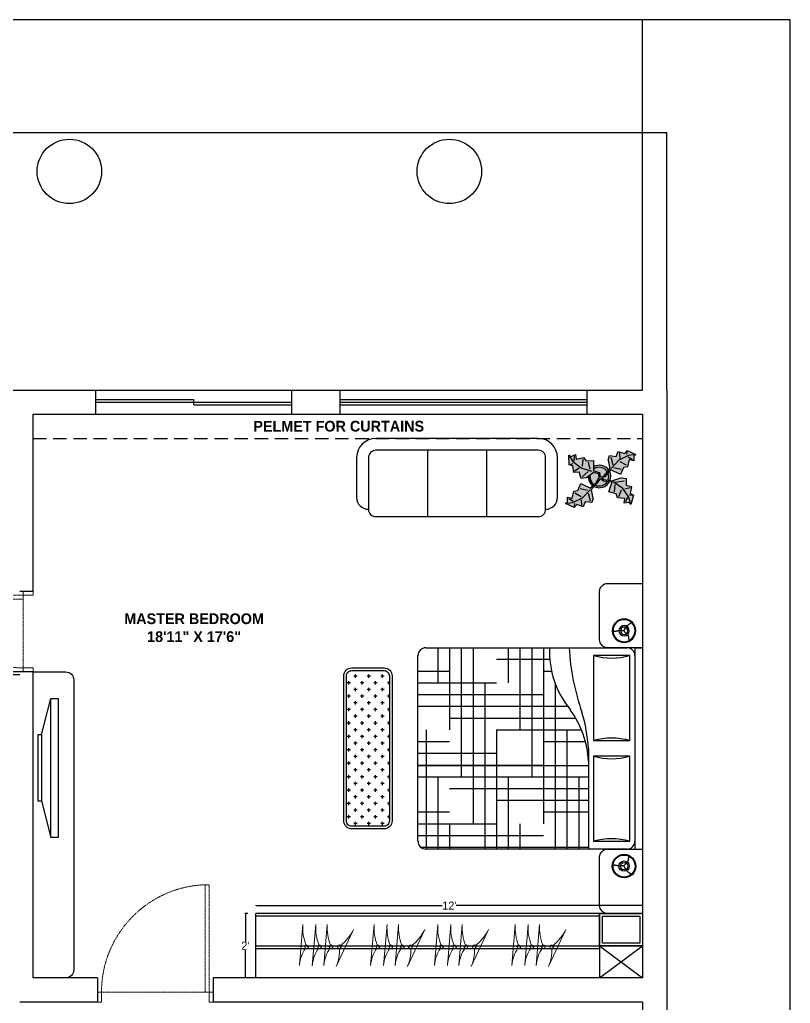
# Model space of a CAD drawing. Header units: inches. Extents: x 9636 to 21597, y -10243 to 557.
# Drawn here: x 11022.4 to 11309.4, y -2708.8 to -2342.3 of the extents above; entities that cross this region are included whole.
import ezdxf

# ---------------------------------------------------------------- set-up
doc = ezdxf.new("R2010")
doc.units = ezdxf.units.IN
doc.header["$MEASUREMENT"] = 0
for name, pattern in [('AUDIT_D_060311083008-3', [0]), ('DASHED', [0.75, 0.5, -0.25]), ('DASHED2', [0.375, 0.25, -0.125]), ('HIDDEN', [0.375, 0.25, -0.125])]:
    doc.linetypes.add(name, pattern=pattern)
for name, color, linetype in [('A-DOOR', 251, 'AUDIT_D_060311083008-3'), ('A-Door-Frame', 1, 'Continuous'), ('A-Door-Swing', 8, 'HIDDEN'), ('IEL-HATCH-002', 7, 'Continuous'), ('TEFRİŞ', 11, 'Continuous')]:
    doc.layers.add(name, color=color, linetype=linetype)
doc.layers.add('Furniture', color=251, linetype='Continuous', lineweight=18)
doc.styles.add('HEMI', font='stylu.ttf')
doc.styles.get("Standard").update_dxf_attribs({"font": 'arial.ttf'})
doc.dimstyles.get("Standard").update_dxf_attribs({"dimtxt": 0.18, "dimasz": 0.18, "dimexe": 0.18, "dimexo": 0.0625, "dimgap": 0.09, "dimtad": 0, "dimtih": 1, "dimtoh": 1, "dimdec": 0, "dimzin": 0, "dimdsep": 46, "dimlunit": 4, "dimtxsty": 'Standard', "dimcen": 0.09, "dimadec": 0, "dimazin": 0, "dimtfac": 1, "dimtdec": 0, "dimtofl": 0, "dimtmove": 0, "dimatfit": 3, "dimfxl": 1, "dimtolj": 1, "dimtzin": 0, "dimarcsym": 0})
pattern_1 = [(90, (16.9, 0), (-744, 744), [744, -744]), (90, (140.9, 0), (-744, 744), [744, -744]), (90, (264.9, 0), (-744, 744), [744, -744]), (90, (388.9, 0), (-744, 744), [744, -744]), (90, (512.9, 0), (-744, 744), [744, -744]), (90, (636.9, 0), (-744, 744), [744, -744]), (90, (760.9, 0), (-744, 744), [744, -744]), (0, (16.9, 744), (744, -744), [744, -744]), (0, (16.9, 868), (744, -744), [744, -744]), (0, (16.9, 992), (744, -744), [744, -744]), (0, (16.9, 1116), (744, -744), [744, -744]), (0, (16.9, 1240), (744, -744), [744, -744]), (0, (16.9, 1364), (744, -744), [744, -744]), (0, (16.9, 1488), (744, -744), [744, -744])]

# ---------------------------------------------------------------- blocks, each defined once
blk = doc.blocks.new('*U116')
at = {"layer": 'A-Door-Frame', "lineweight": 5}
for p, q in [((0, -100), (0, 0)), ((818.2, -100), (818.2, 0))]:
    blk.add_line(p, q, dxfattribs=at)
for points in [[(0, -100), (40, -100), (40, 0), (0, 0)], [(818.2, -100), (778.2, -100), (778.2, 0), (818.2, 0)]]:
    blk.add_lwpolyline(points, dxfattribs=at)
at = {"layer": 'A-Door-Swing', "linetype": 'DASHED2', "lineweight": 5}
blk.add_line((46.6, 0), (784.8, 0), dxfattribs=at)
blk.add_lwpolyline([(40, 0), (40, 738.2), (80, 738.2), (80, 0)], close=True, dxfattribs=at)
blk.add_arc((40, 0), 738.2, 360, 90, dxfattribs=at)
blk = doc.blocks.new('*U121')
at = {"layer": 'A-Door-Frame', "lineweight": 5}
for p, q in [((0, -100), (0, 0)), ((1172.7, -100), (1172.7, 0))]:
    blk.add_line(p, q, dxfattribs=at)
for points in [[(0, -100), (40, -100), (40, 0), (0, 0)], [(1172.7, -100), (1132.7, -100), (1132.7, 0), (1172.7, 0)]]:
    blk.add_lwpolyline(points, dxfattribs=at)
at = {"layer": 'A-Door-Swing', "linetype": 'DASHED2', "lineweight": 5}
blk.add_line((49.8, 0), (1142.5, 0), dxfattribs=at)
blk.add_lwpolyline([(40, 0), (40, 1092.7), (80, 1092.7), (80, 0)], close=True, dxfattribs=at)
blk.add_arc((40, 0), 1092.7, 360, 90, dxfattribs=at)
blk = doc.blocks.new('db')
at = {"layer": 'IEL-HATCH-002', "transparency": 33554687}
h = blk.add_hatch(dxfattribs=at)
h.set_pattern_fill('AR-PARQ1', color=253, scale=62)
h.set_pattern_definition(pattern_1)
h.paths.add_polyline_path([(3316.83, 804.31), (3284.13, 804.31, 0.147224), (3264.9, 797.58, -0.185244), (3241.83, 789.83), (3241.83, 743.73, 0.414214), (3244.71, 740.84), (3313.94, 740.84, 0.414214), (3316.83, 743.73)])
h = blk.add_hatch(dxfattribs=at)
h.set_pattern_fill('AR-PARQ1', color=253, scale=62)
h.set_pattern_definition(pattern_1)
h.paths.add_polyline_path([(3316.83, 804.31), (3284.13, 804.31, 0.147224), (3264.9, 797.58, -0.185244), (3241.83, 789.83), (3241.83, 743.73, 0.414214), (3244.71, 740.84), (3313.94, 740.84, 0.414214), (3316.83, 743.73)])
h = blk.add_hatch(dxfattribs=at)
h.set_pattern_fill('HOUND', color=33, scale=70)
h.set_pattern_definition([(0, (16.908, 0), (17.5, 4.375), [70, -35]), (90, (16.908, 0), (-4.375, -17.5), [70, -35])])
h.paths.add_polyline_path([(3316.83, 804.31), (3284.13, 804.31, 0.147224), (3264.9, 797.58, -0.185244), (3241.83, 789.83), (3241.83, 743.73, 0.414214), (3244.71, 740.84), (3313.94, 740.84, 0.414214), (3316.83, 743.73)])
at = {"color": 0, "linetype": 'ByBlock'}
for p, q in [((3241.83, 824.5), (3316.83, 824.5)), ((3241.83, 821.61), (3241.83, 824.5)), ((3241.83, 821.61), (3316.83, 821.61)), ((3316.83, 821.61), (3316.83, 824.5)), ((3241.83, 743.73), (3241.83, 818.73)), ((3244.71, 819.69), (3244.71, 806.23)), ((3276.44, 819.69), (3244.71, 819.69)), ((3276.44, 806.23), (3276.44, 819.69)), ((3313.94, 819.69), (3282.21, 819.69)), ((3282.21, 819.69), (3282.21, 806.23)), ((3313.94, 806.23), (3313.94, 819.69)), ((3316.83, 818.73), (3316.83, 743.73)), ((3244.71, 806.23), (3276.44, 806.23)), ((3282.21, 806.23), (3313.94, 806.23)), ((3279.33, 804.31), (3316.83, 804.31)), ((3313.94, 740.84), (3244.71, 740.84))]:
    blk.add_line(p, q, dxfattribs=at)
for centre, radius, start, end in [((3244.71, 818.73), 2.88, 90, 180), ((3313.94, 818.73), 2.88, 0, 90), ((3221.63, 812.96), 24.04, 343.7398, 16.2602), ((3299.52, 812.96), 24.04, 163.7398, 196.2602), ((3259.13, 812.96), 24.04, 343.7398, 16.2602), ((3337.02, 812.96), 24.04, 163.7398, 196.2602), ((3285.7, 768.99), 35.35, 92.5398, 126.0403), ((3282.65, 746.81), 57.59, 93.3065, 106.9429), ((3236.62, 885.64), 88.69, 273.3665, 289.2534), ((3243.27, 823.78), 33.98, 267.5673, 309.5461), ((3244.71, 743.73), 2.88, 180, 270), ((3313.94, 743.73), 2.88, 270, 0)]:
    blk.add_arc(centre, radius, start, end, dxfattribs=at)
blk = doc.blocks.new('rthjr')
for p, q in [((3335.61, 665.8), (3275.11, 665.8)), ((3294.36, 661.4), (3294.36, 636.65)), ((3316.36, 661.4), (3316.36, 636.65)), ((3267.96, 658.65), (3267.96, 643.8)), ((3342.76, 643.8), (3342.76, 658.65))]:
    blk.add_line(p, q)
blk.add_lwpolyline([(3275.11, 636.65), (3335.61, 636.65, 0.414214), (3338.36, 639.4), (3338.36, 658.65, 0.414214), (3335.61, 661.4), (3275.11, 661.4, 0.414214), (3272.36, 658.65), (3272.36, 639.4, 0.414214)], format="xyb", close=True)
for centre, radius, start, end in [((3275.11, 658.65), 7.15, 90, 180), ((3335.61, 658.65), 7.15, 0, 90), ((3272.36, 643.8), 4.4, 180, 270), ((3338.36, 643.8), 4.4, 270, 0)]:
    blk.add_arc(centre, radius, start, end)
blk = doc.blocks.new('erh')
at = {"ltscale": 7}
for p, q in [((3599.36, 764.17), (3585.77, 760.72)), ((3623.97, 764.17), (3637.56, 760.72))]:
    blk.add_line(p, q, dxfattribs=at)
for p, q in [((3623.97, 765.54), (3599.36, 765.54)), ((3599.36, 765.54), (3599.36, 764.17)), ((3623.97, 764.17), (3599.36, 764.17)), ((3623.97, 764.17), (3623.97, 765.54))]:
    blk.add_line(p, q)
blk.add_lwpolyline([(3585.77, 760.72), (3637.56, 760.72), (3637.56, 758.04), (3585.77, 758.04)], close=True, dxfattribs=at)
blk = doc.blocks.new('46u46 u')
at = {"layer": 'Furniture', "color": 133, "lineweight": -2, "true_color": 0x84cdcc}
for p, q in [((1719223.22, 5855.25), (1719238.43, 5853.97)), ((1719223.22, 5850.43), (1719238.43, 5849.14)), ((1719223.22, 5846.14), (1719238.43, 5844.86)), ((1719222.81, 5841.56), (1719236.62, 5835.07))]:
    blk.add_line(p, q, dxfattribs=at)
for centre in [(1719230.18, 5852.56), (1719230.18, 5847.73), (1719230.18, 5843.45), (1719230.18, 5840.42)]:
    blk.add_circle(centre, 0.673, dxfattribs=at)
for centre, radius, start, end in [((1719222.13, 5842.1), 13.19, 55.3487, 85.2486), ((1719237.35, 5835.38), 18.62, 86.6903, 110.6016), ((1719222.13, 5837.28), 13.19, 55.3487, 85.2486), ((1719237.35, 5830.56), 18.62, 86.6903, 110.6016), ((1719222.13, 5833), 13.19, 55.3487, 85.2486), ((1719228.44, 5853.49), 13.19, 244.7514, 274.6513), ((1719237.35, 5826.27), 18.62, 86.6903, 110.6016), ((1719244.98, 5851.7), 18.62, 219.3984, 243.3097)]:
    blk.add_arc(centre, radius, start, end, dxfattribs=at)
blk = doc.blocks.new('rwg')
at = {"layer": 'IEL-HATCH-002', "true_color": 0xe4d6c8, "transparency": 33554687}
h = blk.add_hatch(dxfattribs=at)
h.set_pattern_fill('CROSS', color=254, scale=10)
h.paths.add_polyline_path([(3306.8, 731.61, 0.414214), (3304.8, 733.61), (3250.8, 733.61, 0.414214), (3248.8, 731.61), (3248.8, 719.61, 0.414214), (3250.8, 717.61), (3304.8, 717.61, 0.414214), (3306.8, 719.61)])
for points in [[(3307.8, 731.61), (3307.8, 719.61, -0.414214), (3304.8, 716.61), (3250.8, 716.61, -0.414214), (3247.8, 719.61), (3247.8, 731.61, -0.414214), (3250.8, 734.61), (3304.8, 734.61, -0.414214)], [(3306.8, 731.61), (3306.8, 719.61, -0.414214), (3304.8, 717.61), (3250.8, 717.61, -0.414214), (3248.8, 719.61), (3248.8, 731.61, -0.414214), (3250.8, 733.61), (3304.8, 733.61, -0.414214)]]:
    blk.add_lwpolyline(points, format="xyb", close=True)
blk = doc.blocks.new('wegg')
at = {"layer": 'IEL-HATCH-002', "transparency": 33554687}
h = blk.add_hatch(color=256, dxfattribs=at)
h.dxf.hatch_style = 1
h.set_gradient(color1=(88, 186, 72), color2=(19, 103, 52), name='CYLINDER')
h.paths.add_polyline_path([(3815.98, 785.14), (3818.28, 787.76), (3821.8, 786.01), (3822.92, 788.61), (3824.47, 788.9), (3825.1, 791.57), (3826.79, 791.08), (3826.78, 792.84), (3827.63, 793.48), (3824.32, 794.95), (3823.4, 793.82), (3821.01, 794.66), (3820.24, 792.76), (3817.78, 793.1), (3817.29, 791.41), (3817.86, 788.32), (3817.81, 787.92), (3815.47, 785.33), (3814.33, 785.14), (3814.04, 786.8), (3811.83, 787.35), (3811.86, 791.28), (3809.02, 791.15), (3808.09, 792.41), (3805.41, 791.8), (3805.11, 793.54), (3803.53, 792.76), (3802.59, 793.24), (3802.72, 789.62), (3804.13, 789.3), (3804.43, 786.78), (3806.48, 786.92), (3807.24, 784.55), (3808.98, 784.85), (3811.51, 786.72), (3811.67, 786.88), (3813.61, 786.43), (3813.83, 784.78), (3812.57, 782.62), (3810.66, 780.91), (3807.14, 782.66), (3806.02, 780.06), (3804.47, 779.77), (3803.85, 777.1), (3802.16, 777.59), (3802.16, 775.83), (3801.32, 775.19), (3804.63, 773.72), (3805.54, 774.85), (3807.93, 774.01), (3808.7, 775.91), (3811.17, 775.57), (3811.66, 777.26), (3811.09, 780.35), (3811.13, 780.75), (3813.33, 782.94), (3814.4, 784.59), (3815.57, 783.69), (3818.71, 783.29), (3817.47, 779.56), (3820.2, 778.82), (3820.7, 777.32), (3823.43, 777.07), (3823.19, 775.33), (3824.93, 775.58), (3825.67, 774.84), (3826.67, 778.32), (3825.42, 779.06), (3825.92, 781.55), (3823.93, 782.05), (3823.93, 784.54), (3822.19, 784.79), (3818.84, 783.68), (3815.69, 784.14), (3814.9, 784.78)])
at = {"layer": 'IEL-HATCH-002', "true_color": 0x9e7e57, "transparency": 33554687}
h = blk.add_hatch(color=45, dxfattribs=at)
h.dxf.hatch_style = 1
h.paths.add_polyline_path([(3811.83, 788.05), (3811.83, 787.35), (3814.04, 786.8), (3814.33, 785.14), (3815.47, 785.33), (3817.03, 787.05, 0.422139)])
h.paths.add_polyline_path([(3813.83, 784.78), (3813.61, 786.43), (3811.67, 786.88), (3811.51, 786.72), (3810.57, 786.03, 0.320152), (3812.18, 782.28), (3812.57, 782.62)])
h.paths.add_polyline_path([(3817.04, 783.51), (3815.57, 783.69), (3814.4, 784.59), (3813.33, 782.94), (3812.47, 782.08, 0.36519)])
h.paths.add_polyline_path([(3817.27, 786.61), (3815.98, 785.14), (3814.9, 784.78), (3815.69, 784.14), (3817.25, 783.91, 0.188383)])
at = {"layer": 'IEL-HATCH-002', "true_color": 0x735c3f, "transparency": 33554687}
h = blk.add_hatch(color=37, dxfattribs=at)
h.dxf.hatch_style = 1
h.paths.add_polyline_path([(3811.84, 788.9), (3811.83, 788.05, -0.422139), (3817.03, 787.05), (3817.54, 787.61, 0.390322)])
h.paths.add_polyline_path([(3817.78, 787.19), (3817.27, 786.61, -0.188383), (3817.25, 783.91), (3817.98, 783.8, 0.204823)])
h.paths.add_polyline_path([(3817.79, 783.41), (3817.04, 783.51, -0.36519), (3812.47, 782.08), (3811.98, 781.6, 0.411659)])
h = blk.add_hatch(color=37, dxfattribs=at)
h.dxf.hatch_style = 1
h.paths.add_polyline_path([(3810.57, 786.03), (3809.79, 785.46, 0.259563), (3811.64, 781.79), (3812.18, 782.28, -0.320152)])
for p, q in [((3802.72, 789.62), (3802.59, 793.24)), ((3802.59, 793.24), (3803.53, 792.76)), ((3802.59, 793.24), (3804.15, 790.87)), ((3803.53, 792.76), (3805.11, 793.54)), ((3804.62, 791.02), (3804.79, 792.91)), ((3805.11, 793.54), (3805.41, 791.8)), ((3805.41, 791.8), (3808.09, 792.41)), ((3807.77, 791.79), (3807.59, 789.11)), ((3808.09, 792.41), (3809.02, 791.15)), ((3817.29, 791.41), (3817.78, 793.1)), ((3817.78, 793.1), (3820.24, 792.76)), ((3818.2, 792.54), (3819.05, 789.66)), ((3820.24, 792.76), (3821.01, 794.66)), ((3821.01, 794.66), (3823.4, 793.82)), ((3824.81, 793.12), (3821.3, 791.35)), ((3821.43, 794.1), (3821.65, 792.06)), ((3823.4, 793.82), (3824.32, 794.95)), ((3824.25, 794.46), (3824.11, 793.47)), ((3824.32, 794.95), (3827.63, 793.48)), ((3825.1, 791.57), (3824.47, 788.9)), ((3824.74, 792.63), (3826.36, 791.65)), ((3827.63, 793.48), (3824.81, 793.12)), ((3826.79, 791.08), (3825.1, 791.57)), ((3827.63, 793.48), (3826.78, 792.84)), ((3826.78, 792.84), (3826.79, 791.08)), ((3804.13, 789.3), (3802.72, 789.62)), ((3803.19, 789.78), (3804.14, 790.08)), ((3804.43, 786.78), (3804.13, 789.3)), ((3804.15, 790.87), (3807.27, 788.49)), ((3804.75, 787.4), (3806.49, 788.49)), ((3807.27, 788.49), (3811.04, 787.27)), ((3809.02, 791.15), (3811.86, 791.28)), ((3810.57, 787.99), (3809.96, 790.67)), ((3811.86, 791.28), (3811.83, 787.35)), ((3815.47, 785.33), (3817.81, 787.92)), ((3817.29, 791.41), (3817.86, 788.32)), ((3817.81, 787.92), (3817.86, 788.32)), ((3821.3, 791.35), (3818.41, 788.26)), ((3819.41, 788.61), (3822.08, 787.98)), ((3824.05, 789.46), (3821.72, 790.79)), ((3822.92, 788.61), (3821.8, 786.01)), ((3824.47, 788.9), (3822.92, 788.61)), ((3806.48, 786.92), (3804.43, 786.78)), ((3807.24, 784.55), (3806.48, 786.92)), ((3808.98, 784.85), (3807.24, 784.55)), ((3807.56, 785.18), (3809.78, 787.21)), ((3808.98, 784.85), (3811.51, 786.72)), ((3811.51, 786.72), (3811.67, 786.88)), ((3811.67, 786.88), (3813.61, 786.43)), ((3811.83, 787.35), (3814.04, 786.8)), ((3812.57, 782.62), (3813.83, 784.78)), ((3813.33, 782.94), (3814.4, 784.59)), ((3813.61, 786.43), (3813.61, 786.43)), ((3813.61, 786.43), (3813.83, 784.78)), ((3814.04, 786.8), (3814.33, 785.14)), ((3814.33, 785.14), (3815.47, 785.33)), ((3814.4, 784.59), (3815.57, 783.69)), ((3815.98, 785.14), (3814.9, 784.78)), ((3814.9, 784.78), (3815.69, 784.14)), ((3818.28, 787.76), (3815.98, 785.14)), ((3821.8, 786.01), (3818.28, 787.76)), ((3822.19, 784.79), (3818.84, 783.68)), ((3822.19, 784.79), (3823.93, 784.54)), ((3823.93, 784.54), (3823.93, 782.05)), ((3806.02, 780.06), (3807.14, 782.66)), ((3809.54, 780.06), (3806.86, 780.69)), ((3807.14, 782.66), (3810.66, 780.91)), ((3812.57, 782.62), (3810.66, 780.91)), ((3811.09, 780.35), (3811.13, 780.75)), ((3811.13, 780.75), (3813.33, 782.94)), ((3815.57, 783.69), (3818.71, 783.29)), ((3815.69, 784.14), (3818.84, 783.68)), ((3817.47, 779.56), (3818.71, 783.29)), ((3822.69, 780.81), (3819.07, 783.28)), ((3819.7, 782.3), (3819.46, 779.56)), ((3819.87, 783.24), (3823.27, 783.64)), ((3824.93, 777.57), (3822.69, 780.81)), ((3825.42, 781.05), (3823.43, 780.56)), ((3823.93, 782.05), (3825.92, 781.55)), ((3825.92, 781.55), (3825.42, 779.06)), ((3802.16, 775.83), (3802.16, 777.59)), ((3802.16, 777.59), (3803.85, 777.1)), ((3804.2, 776.04), (3802.58, 777.02)), ((3803.85, 777.1), (3804.47, 779.77)), ((3804.13, 775.55), (3807.65, 777.32)), ((3804.47, 779.77), (3806.02, 780.06)), ((3804.9, 779.21), (3807.22, 777.88)), ((3807.65, 777.32), (3810.54, 780.37)), ((3810.74, 776.13), (3809.89, 779.01)), ((3811.66, 777.26), (3811.09, 780.35)), ((3811.66, 777.26), (3811.17, 775.57)), ((3820.2, 778.82), (3817.47, 779.56)), ((3820.7, 777.32), (3820.2, 778.82)), ((3823.43, 777.07), (3820.7, 777.32)), ((3821.2, 777.82), (3822.19, 780.31)), ((3823.19, 775.33), (3823.43, 777.07)), ((3824.43, 777.57), (3823.68, 775.83)), ((3825.67, 774.84), (3824.93, 777.57)), ((3826.17, 778.32), (3825.18, 778.32)), ((3825.42, 779.06), (3826.67, 778.32)), ((3826.67, 778.32), (3825.67, 774.84)), ((3801.32, 775.19), (3802.16, 775.83)), ((3801.32, 775.19), (3804.13, 775.55)), ((3804.63, 773.72), (3801.32, 775.19)), ((3805.54, 774.85), (3804.63, 773.72)), ((3804.7, 774.21), (3804.84, 775.2)), ((3807.93, 774.01), (3805.54, 774.85)), ((3807.51, 774.57), (3807.3, 776.61)), ((3808.7, 775.91), (3807.93, 774.01)), ((3811.17, 775.57), (3808.7, 775.91)), ((3824.93, 775.58), (3823.19, 775.33)), ((3825.67, 774.84), (3824.93, 775.58))]:
    blk.add_line(p, q)
for centre, radius, start, end in [((3813.99, 785.17), 4.31, 34.6099, 120.1028), ((3813.95, 785.02), 3.69, 33.3774, 124.9414), ((3814.01, 785.28), 4.22, 177.6517, 235.8548), ((3814.01, 785.28), 3.52, 167.7009, 238.6725), ((3813.8, 785.28), 3.71, 338.2396, 20.9137), ((3813.92, 785.26), 4.31, 340.2076, 26.5091), ((3813.97, 785.44), 4.33, 242.5812, 332.0847), ((3813.91, 785.51), 3.72, 247.3711, 327.472)]:
    blk.add_arc(centre, radius, start, end)
blk = doc.blocks.new('*D140')
at = {"color": 254, "lineweight": -2, "transparency": 16777216}
for p, q in [((11110.43, -2672.34), (11110.43, -2672.22)), ((11254.43, -2672.34), (11254.43, -2672.22))]:
    blk.add_line(p, q, dxfattribs=at)
at = {"color": 5, "lineweight": -2, "transparency": 16777216}
for p, q in [((11110.61, -2672.4), (11179.81, -2672.4)), ((11254.25, -2672.4), (11185.05, -2672.4))]:
    blk.add_line(p, q, dxfattribs=at)
at = {"color": 5, "transparency": 16777216}
for points in [[(11110.61, -2672.37), (11110.61, -2672.43), (11110.43, -2672.4)], [(11254.25, -2672.37), (11254.25, -2672.43), (11254.43, -2672.4)]]:
    blk.add_solid(points, dxfattribs=at)
at = {"layer": 'Defpoints', "color": 0, "transparency": 16777216}
for p in [(11254.43, -2672.4), (11110.43, -2675.34), (11254.43, -2675.34)]:
    blk.add_point(p, dxfattribs=at)
at = {"color": 5, "transparency": 16777216, "insert": (11182.43, -2672.4), "char_height": 3, "attachment_point": 5, "style": 'HEMI'}
blk.add_mtext("\\A1;12'", dxfattribs=at)
blk = doc.blocks.new('*D141')
at = {"color": 254, "lineweight": -2, "transparency": 16777216}
for p, q in [((11107.43, -2675.34), (11106.3, -2675.34)), ((11107.43, -2699.34), (11106.3, -2699.34))]:
    blk.add_line(p, q, dxfattribs=at)
at = {"color": 5, "lineweight": -2, "transparency": 16777216}
for p, q in [((11106.48, -2675.52), (11106.48, -2685.72)), ((11106.48, -2699.16), (11106.48, -2688.96))]:
    blk.add_line(p, q, dxfattribs=at)
at = {"color": 5, "transparency": 16777216}
for points in [[(11106.45, -2675.52), (11106.51, -2675.52), (11106.48, -2675.34)], [(11106.45, -2699.16), (11106.51, -2699.16), (11106.48, -2699.34)]]:
    blk.add_solid(points, dxfattribs=at)
at = {"layer": 'Defpoints', "color": 0, "transparency": 16777216}
for p in [(11110.43, -2675.34), (11106.48, -2699.34), (11110.43, -2699.34)]:
    blk.add_point(p, dxfattribs=at)
at = {"color": 5, "transparency": 16777216, "insert": (11106.48, -2687.34), "char_height": 3, "attachment_point": 5, "style": 'HEMI'}
blk.add_mtext("\\A1;2'", dxfattribs=at)

msp = doc.modelspace()

# ---------------------------------------------------------------- linework, layer by layer
for p, q in [((10652.43, -2384.34), (11263.43, -2384.34)), ((11254.43, -2480.34), (11254.43, -2384.34)), ((11263.43, -2480.34), (11263.43, -2384.34)), ((11022.43, -2480.34), (11254.43, -2480.34)), ((11263.43, -2480.34), (11263.43, -2821.84)), ((11027.43, -2489.34), (11254.43, -2489.34)), ((11027.43, -2555.34), (11027.43, -2489.34)), ((11254.43, -2489.34), (11254.43, -2681.34)), ((11027.43, -2555.34), (11022.43, -2555.34)), ((11027.43, -2585.34), (11022.43, -2585.34)), ((11027.43, -2699.34), (11027.43, -2585.34)), ((11254.43, -2675.34), (11110.43, -2675.34)), ((11110.43, -2699.34), (11110.43, -2675.34)), ((11238.43, -2676.34), (11110.43, -2676.34)), ((11238.43, -2675.34), (11238.43, -2699.34)), ((11254.43, -2675.34), (11254.43, -2699.34)), ((11238.43, -2699.34), (11254.43, -2687.34)), ((11238.43, -2687.34), (11254.43, -2699.34)), ((11051.43, -2699.34), (11027.43, -2699.34)), ((11051.43, -2699.34), (11051.43, -2708.34)), ((11254.43, -2699.34), (11094.43, -2699.34)), ((11094.43, -2699.34), (11094.43, -2708.34)), ((11051.43, -2708.34), (11022.43, -2708.34)), ((11254.43, -2708.34), (11094.43, -2708.34)), ((11254.43, -2708.34), (11254.43, -2821.84))]:
    msp.add_line(p, q)
at = {"color": 152, "true_color": 0x2776bb}
for p, q in [((11050.83, -2489.34), (11050.83, -2480.34)), ((11123.83, -2489.34), (11123.83, -2480.34)), ((11141.83, -2489.34), (11141.83, -2480.34)), ((11233.83, -2489.34), (11233.83, -2480.34)), ((11050.83, -2483.84), (11087.33, -2483.84)), ((11087.33, -2485.84), (11087.33, -2483.84)), ((11141.83, -2483.84), (11233.83, -2483.84)), ((11050.83, -2484.84), (11123.83, -2484.84)), ((11087.33, -2485.84), (11123.83, -2485.84)), ((11141.83, -2484.84), (11233.83, -2484.84)), ((11141.83, -2485.84), (11233.83, -2485.84))]:
    msp.add_line(p, q, dxfattribs=at)
at = {"linetype": 'DASHED', "ltscale": 10}
msp.add_line((11027.43, -2498.34), (11254.43, -2498.34), dxfattribs=at)
at = {"color": 252, "true_color": 0x939598}
for p, q in [((11110.43, -2687.34), (11254.43, -2687.34)), ((11110.43, -2688.34), (11238.43, -2688.34))]:
    msp.add_line(p, q, dxfattribs=at)
msp.add_lwpolyline([(10652.43, -3332.34), (11309.43, -3332.34), (11309.43, -2342.34), (10652.43, -2342.34), (10652.43, -2806.34), (10652.43, -3159.34), (10652.43, -3332.34)])
at = {"color": 18, "true_color": 0x000000}
msp.add_lwpolyline([(10661.43, -2480.34), (11254.43, -2480.34), (11254.43, -2342.34), (10661.43, -2342.34)], close=True, dxfattribs=at)
for points in [[(11254.43, -2576.34), (11241.43, -2576.34, -0.414214), (11238.43, -2573.34), (11238.43, -2555.34, -0.414214), (11241.43, -2552.34), (11254.43, -2552.34)], [(11254.43, -2675.34), (11241.43, -2675.34, -0.414214), (11238.43, -2672.34), (11238.43, -2654.34, -0.414214), (11241.43, -2651.34), (11254.43, -2651.34)]]:
    msp.add_lwpolyline(points, format="xyb", close=True)
at = {"color": 152, "true_color": 0x2776bb}
msp.add_lwpolyline([(11022.43, -2585.34), (11003.63, -2585.34), (11003.63, -2586.34), (11022.43, -2586.34)], dxfattribs=at)
at = {"ltscale": 7}
msp.add_lwpolyline([(11027.43, -2699.34), (11027.43, -2585.34), (11039.55, -2585.34, -0.414214), (11042.55, -2588.34), (11042.55, -2696.34, -0.414214), (11039.55, -2699.34)], format="xyb", close=True, dxfattribs=at)
msp.add_lwpolyline([(11238.43, -2675.34), (11254.43, -2675.34), (11254.43, -2687.34), (11238.43, -2687.34)], close=True)
at = {"color": 152, "true_color": 0x2776bb}
msp.add_lwpolyline([(11239.43, -2676.34), (11253.43, -2676.34), (11253.43, -2686.34), (11239.43, -2686.34)], close=True, dxfattribs=at)
at = {"color": 18, "true_color": 0x000000}
for centre in [(11040.94, -2398.86), (11182.45, -2398.86)]:
    msp.add_circle(centre, 12, dxfattribs=at)
at = {"layer": 'TEFRİŞ', "color": 252, "linetype": 'Continuous', "true_color": 0x939598}
for p, q in [((11248.03, -2568.99), (11248.08, -2568.91)), ((11248.03, -2568.99), (11248.08, -2568.91)), ((11248.08, -2568.91), (11248.13, -2568.83)), ((11248.08, -2568.91), (11248.13, -2568.83)), ((11248.13, -2568.83), (11248.18, -2568.75)), ((11248.13, -2568.83), (11248.18, -2568.75)), ((11248.18, -2568.75), (11248.23, -2568.68)), ((11248.18, -2568.75), (11248.23, -2568.68)), ((11248.23, -2568.68), (11248.27, -2568.6)), ((11248.23, -2568.68), (11248.27, -2568.6)), ((11248.27, -2568.6), (11248.32, -2568.53)), ((11248.27, -2568.6), (11248.32, -2568.53)), ((11248.32, -2568.53), (11248.37, -2568.46)), ((11248.32, -2568.53), (11248.37, -2568.46)), ((11248.37, -2568.46), (11248.43, -2568.4)), ((11248.37, -2568.46), (11248.43, -2568.4)), ((11248.43, -2568.4), (11248.48, -2568.33)), ((11248.43, -2568.4), (11248.48, -2568.33)), ((11248.48, -2568.33), (11248.54, -2568.27)), ((11248.48, -2568.33), (11248.54, -2568.27)), ((11248.54, -2568.27), (11248.6, -2568.2)), ((11248.54, -2568.27), (11248.6, -2568.2)), ((11248.6, -2568.2), (11248.67, -2568.14)), ((11248.6, -2568.2), (11248.67, -2568.14)), ((11248.67, -2568.14), (11248.73, -2568.08)), ((11248.67, -2568.14), (11248.73, -2568.08)), ((11248.73, -2568.08), (11248.8, -2568.02)), ((11248.73, -2568.08), (11248.8, -2568.02)), ((11248.8, -2568.02), (11248.87, -2567.96)), ((11248.8, -2568.02), (11248.87, -2567.96)), ((11248.87, -2567.96), (11248.95, -2567.9)), ((11248.87, -2567.96), (11248.95, -2567.9)), ((11248.95, -2567.9), (11249.02, -2567.84)), ((11248.95, -2567.9), (11249.02, -2567.84)), ((11249.02, -2567.84), (11249.1, -2567.78)), ((11249.02, -2567.84), (11249.1, -2567.78)), ((11249.1, -2567.78), (11249.19, -2567.72)), ((11249.1, -2567.78), (11249.19, -2567.72)), ((11249.19, -2567.72), (11249.27, -2567.65)), ((11249.19, -2567.72), (11249.27, -2567.65)), ((11249.27, -2567.65), (11249.37, -2567.59)), ((11249.27, -2567.65), (11249.37, -2567.59)), ((11249.37, -2567.59), (11249.46, -2567.52)), ((11249.37, -2567.59), (11249.46, -2567.52)), ((11249.46, -2567.52), (11249.57, -2567.45)), ((11249.46, -2567.52), (11249.57, -2567.45)), ((11249.57, -2567.45), (11249.68, -2567.38)), ((11249.57, -2567.45), (11249.68, -2567.38)), ((11249.68, -2567.38), (11249.79, -2567.3)), ((11249.68, -2567.38), (11249.79, -2567.3)), ((11249.79, -2567.3), (11249.92, -2567.21)), ((11249.79, -2567.3), (11249.92, -2567.21)), ((11249.92, -2567.21), (11250.05, -2567.11)), ((11249.92, -2567.21), (11250.05, -2567.11)), ((11250.05, -2567.11), (11250.2, -2567)), ((11250.05, -2567.11), (11250.2, -2567)), ((11250.2, -2567), (11250.35, -2566.88)), ((11250.2, -2567), (11250.35, -2566.88)), ((11250.35, -2566.88), (11250.52, -2566.74)), ((11250.35, -2566.88), (11250.52, -2566.74)), ((11250.52, -2566.74), (11250.7, -2566.59)), ((11250.52, -2566.74), (11250.7, -2566.59)), ((11243.13, -2570.09), (11242.99, -2570.05)), ((11243.13, -2570.09), (11242.99, -2570.05)), ((11243.26, -2570.14), (11243.13, -2570.09)), ((11243.26, -2570.14), (11243.13, -2570.09)), ((11243.39, -2570.18), (11243.26, -2570.14)), ((11243.39, -2570.18), (11243.26, -2570.14)), ((11243.51, -2570.22), (11243.39, -2570.18)), ((11243.51, -2570.22), (11243.39, -2570.18)), ((11243.63, -2570.26), (11243.51, -2570.22)), ((11243.63, -2570.26), (11243.51, -2570.22)), ((11243.74, -2570.29), (11243.63, -2570.26)), ((11243.74, -2570.29), (11243.63, -2570.26)), ((11243.85, -2570.31), (11243.74, -2570.29)), ((11243.85, -2570.31), (11243.74, -2570.29)), ((11243.95, -2570.32), (11243.85, -2570.31)), ((11243.95, -2570.32), (11243.85, -2570.31)), ((11244.05, -2570.32), (11243.95, -2570.32)), ((11244.05, -2570.32), (11243.95, -2570.32)), ((11244.14, -2570.31), (11244.05, -2570.32)), ((11244.14, -2570.31), (11244.05, -2570.32)), ((11244.22, -2570.3), (11244.14, -2570.31)), ((11244.22, -2570.3), (11244.14, -2570.31)), ((11244.31, -2570.29), (11244.22, -2570.3)), ((11244.31, -2570.29), (11244.22, -2570.3)), ((11244.39, -2570.27), (11244.31, -2570.29)), ((11244.39, -2570.27), (11244.31, -2570.29)), ((11244.47, -2570.25), (11244.39, -2570.27)), ((11244.47, -2570.25), (11244.39, -2570.27)), ((11244.55, -2570.22), (11244.47, -2570.25)), ((11244.55, -2570.22), (11244.47, -2570.25)), ((11244.63, -2570.2), (11244.55, -2570.22)), ((11244.63, -2570.2), (11244.55, -2570.22)), ((11244.71, -2570.18), (11244.63, -2570.2)), ((11244.71, -2570.18), (11244.63, -2570.2)), ((11244.79, -2570.16), (11244.71, -2570.18)), ((11244.79, -2570.16), (11244.71, -2570.18)), ((11244.87, -2570.14), (11244.79, -2570.16)), ((11244.87, -2570.14), (11244.79, -2570.16)), ((11244.95, -2570.13), (11244.87, -2570.14)), ((11244.95, -2570.13), (11244.87, -2570.14)), ((11245.03, -2570.11), (11244.95, -2570.13)), ((11245.03, -2570.11), (11244.95, -2570.13)), ((11245.11, -2570.1), (11245.03, -2570.11)), ((11245.11, -2570.1), (11245.03, -2570.11)), ((11245.18, -2570.08), (11245.11, -2570.1)), ((11245.18, -2570.08), (11245.11, -2570.1)), ((11245.26, -2570.07), (11245.18, -2570.08)), ((11245.26, -2570.07), (11245.18, -2570.08)), ((11245.34, -2570.06), (11245.26, -2570.07)), ((11245.34, -2570.06), (11245.26, -2570.07)), ((11245.41, -2570.05), (11245.34, -2570.06)), ((11245.41, -2570.05), (11245.34, -2570.06)), ((11245.49, -2570.05), (11245.41, -2570.05)), ((11245.49, -2570.05), (11245.41, -2570.05)), ((11245.56, -2570.04), (11245.49, -2570.05)), ((11245.56, -2570.04), (11245.49, -2570.05)), ((11245.64, -2570.04), (11245.56, -2570.04)), ((11245.64, -2570.04), (11245.56, -2570.04)), ((11245.72, -2570.04), (11245.64, -2570.04)), ((11245.72, -2570.04), (11245.64, -2570.04)), ((11245.8, -2570.04), (11245.72, -2570.04)), ((11245.8, -2570.04), (11245.72, -2570.04)), ((11245.88, -2570.04), (11245.8, -2570.04)), ((11245.88, -2570.04), (11245.8, -2570.04)), ((11245.96, -2570.04), (11245.88, -2570.04)), ((11245.96, -2570.04), (11245.88, -2570.04)), ((11246.05, -2570.04), (11245.96, -2570.04)), ((11246.05, -2570.04), (11245.96, -2570.04)), ((11246.13, -2570.04), (11246.05, -2570.04)), ((11246.13, -2570.04), (11246.05, -2570.04)), ((11246.22, -2570.05), (11246.13, -2570.04)), ((11246.22, -2570.05), (11246.13, -2570.04)), ((11246.31, -2570.05), (11246.22, -2570.05)), ((11246.31, -2570.05), (11246.22, -2570.05)), ((11246.41, -2570.05), (11246.31, -2570.05)), ((11246.41, -2570.05), (11246.31, -2570.05)), ((11246.5, -2570.05), (11246.41, -2570.05)), ((11246.5, -2570.05), (11246.41, -2570.05)), ((11246.6, -2570.04), (11246.5, -2570.05)), ((11246.6, -2570.04), (11246.5, -2570.05)), ((11246.71, -2570.04), (11246.6, -2570.04)), ((11246.71, -2570.04), (11246.6, -2570.04)), ((11246.83, -2570.04), (11246.71, -2570.04)), ((11246.83, -2570.04), (11246.71, -2570.04)), ((11246.95, -2570.04), (11246.83, -2570.04)), ((11246.95, -2570.04), (11246.83, -2570.04)), ((11247.1, -2570.04), (11246.95, -2570.04)), ((11247.1, -2570.04), (11246.95, -2570.04)), ((11247.26, -2570.04), (11247.1, -2570.04)), ((11247.26, -2570.04), (11247.1, -2570.04)), ((11247.44, -2570.05), (11247.26, -2570.04)), ((11247.44, -2570.05), (11247.26, -2570.04)), ((11247.38, -2570.16), (11247.48, -2569.96)), ((11247.38, -2570.16), (11247.48, -2569.96)), ((11247.65, -2570.07), (11247.44, -2570.05)), ((11247.65, -2570.07), (11247.44, -2570.05)), ((11247.45, -2569.97), (11247.56, -2570.18)), ((11247.45, -2569.97), (11247.56, -2570.18)), ((11247.48, -2569.96), (11247.57, -2569.79)), ((11247.48, -2569.96), (11247.57, -2569.79)), ((11247.56, -2570.18), (11247.67, -2570.36)), ((11247.56, -2570.18), (11247.67, -2570.36)), ((11247.57, -2569.79), (11247.65, -2569.64)), ((11247.57, -2569.79), (11247.65, -2569.64)), ((11247.65, -2569.64), (11247.73, -2569.5)), ((11247.65, -2569.64), (11247.73, -2569.5)), ((11247.67, -2570.36), (11247.78, -2570.51)), ((11247.67, -2570.36), (11247.78, -2570.51)), ((11247.73, -2569.5), (11247.8, -2569.38)), ((11247.73, -2569.5), (11247.8, -2569.38)), ((11247.78, -2570.51), (11247.89, -2570.65)), ((11247.78, -2570.51), (11247.89, -2570.65)), ((11247.8, -2569.38), (11247.86, -2569.27)), ((11247.8, -2569.38), (11247.86, -2569.27)), ((11247.86, -2569.27), (11247.92, -2569.17)), ((11247.86, -2569.27), (11247.92, -2569.17)), ((11247.89, -2570.65), (11247.99, -2570.77)), ((11247.89, -2570.65), (11247.99, -2570.77)), ((11247.92, -2569.17), (11247.98, -2569.08)), ((11247.92, -2569.17), (11247.98, -2569.08)), ((11247.98, -2569.08), (11248.03, -2568.99)), ((11247.98, -2569.08), (11248.03, -2568.99)), ((11247.99, -2570.77), (11248.1, -2570.87)), ((11247.99, -2570.77), (11248.1, -2570.87)), ((11248.1, -2570.87), (11248.2, -2570.96)), ((11248.1, -2570.87), (11248.2, -2570.96)), ((11248.2, -2570.96), (11248.29, -2571.05)), ((11248.2, -2570.96), (11248.29, -2571.05)), ((11248.29, -2571.05), (11248.38, -2571.13)), ((11248.29, -2571.05), (11248.38, -2571.13)), ((11248.38, -2571.13), (11248.46, -2571.2)), ((11248.38, -2571.13), (11248.46, -2571.2)), ((11248.46, -2571.2), (11248.54, -2571.27)), ((11248.46, -2571.2), (11248.54, -2571.27)), ((11248.54, -2571.27), (11248.62, -2571.34)), ((11248.54, -2571.27), (11248.62, -2571.34)), ((11248.62, -2571.34), (11248.69, -2571.41)), ((11248.62, -2571.34), (11248.69, -2571.41)), ((11248.69, -2571.41), (11248.76, -2571.48)), ((11248.69, -2571.41), (11248.76, -2571.48)), ((11248.76, -2571.48), (11248.82, -2571.54)), ((11248.76, -2571.48), (11248.82, -2571.54)), ((11248.82, -2571.54), (11248.87, -2571.61)), ((11248.82, -2571.54), (11248.87, -2571.61)), ((11248.87, -2571.61), (11248.92, -2571.68)), ((11248.87, -2571.61), (11248.92, -2571.68)), ((11248.92, -2571.68), (11248.97, -2571.75)), ((11248.92, -2571.68), (11248.97, -2571.75)), ((11248.97, -2571.75), (11249.01, -2571.82)), ((11248.97, -2571.75), (11249.01, -2571.82)), ((11249.01, -2571.82), (11249.04, -2571.89)), ((11249.01, -2571.82), (11249.04, -2571.89)), ((11249.04, -2571.89), (11249.07, -2571.96)), ((11249.04, -2571.89), (11249.07, -2571.96)), ((11249.07, -2571.96), (11249.1, -2572.04)), ((11249.07, -2571.96), (11249.1, -2572.04)), ((11249.1, -2572.04), (11249.12, -2572.11)), ((11249.1, -2572.04), (11249.12, -2572.11)), ((11249.12, -2572.11), (11249.14, -2572.18)), ((11249.12, -2572.11), (11249.14, -2572.18)), ((11249.14, -2572.18), (11249.16, -2572.26)), ((11249.14, -2572.18), (11249.16, -2572.26)), ((11249.16, -2572.26), (11249.17, -2572.33)), ((11249.16, -2572.26), (11249.17, -2572.33)), ((11249.17, -2572.33), (11249.19, -2572.4)), ((11249.17, -2572.33), (11249.19, -2572.4)), ((11249.19, -2572.4), (11249.2, -2572.48)), ((11249.19, -2572.4), (11249.2, -2572.48)), ((11249.2, -2572.48), (11249.21, -2572.55)), ((11249.2, -2572.48), (11249.21, -2572.55)), ((11249.21, -2572.55), (11249.21, -2572.63)), ((11249.21, -2572.55), (11249.21, -2572.63)), ((11246.72, -2574.06), (11246.77, -2574.13)), ((11246.72, -2574.06), (11246.77, -2574.13)), ((11249.21, -2572.63), (11249.22, -2572.7)), ((11249.21, -2572.63), (11249.22, -2572.7)), ((11249.22, -2572.7), (11249.23, -2572.77)), ((11249.22, -2572.7), (11249.23, -2572.77)), ((11249.23, -2572.77), (11249.24, -2572.85)), ((11249.23, -2572.77), (11249.24, -2572.85)), ((11249.24, -2572.85), (11249.25, -2572.92)), ((11249.24, -2572.85), (11249.25, -2572.92)), ((11249.25, -2572.92), (11249.26, -2573)), ((11249.25, -2572.92), (11249.26, -2573)), ((11249.26, -2573), (11249.28, -2573.07)), ((11249.26, -2573), (11249.28, -2573.07)), ((11249.28, -2573.07), (11249.29, -2573.15)), ((11249.28, -2573.07), (11249.29, -2573.15)), ((11249.29, -2573.15), (11249.31, -2573.24)), ((11249.29, -2573.15), (11249.31, -2573.24)), ((11249.31, -2573.24), (11249.33, -2573.32)), ((11249.31, -2573.24), (11249.33, -2573.32)), ((11249.33, -2573.32), (11249.35, -2573.41)), ((11249.33, -2573.32), (11249.35, -2573.41)), ((11249.35, -2573.41), (11249.38, -2573.51)), ((11249.35, -2573.41), (11249.38, -2573.51)), ((11249.38, -2573.51), (11249.41, -2573.6)), ((11249.38, -2573.51), (11249.41, -2573.6)), ((11249.41, -2573.6), (11249.44, -2573.7)), ((11249.41, -2573.6), (11249.44, -2573.7)), ((11249.44, -2573.7), (11249.48, -2573.8)), ((11249.44, -2573.7), (11249.48, -2573.8)), ((11249.48, -2573.8), (11249.52, -2573.89)), ((11249.48, -2573.8), (11249.52, -2573.89)), ((11249.52, -2573.89), (11249.56, -2573.98)), ((11249.52, -2573.89), (11249.56, -2573.98)), ((11249.56, -2573.98), (11249.61, -2574.06)), ((11249.56, -2573.98), (11249.61, -2574.06)), ((11247.99, -2656.92), (11248.1, -2656.81)), ((11247.99, -2656.92), (11248.1, -2656.81)), ((11248.1, -2656.81), (11248.2, -2656.72)), ((11248.1, -2656.81), (11248.2, -2656.72)), ((11248.2, -2656.72), (11248.29, -2656.64)), ((11248.2, -2656.72), (11248.29, -2656.64)), ((11248.29, -2656.64), (11248.38, -2656.56)), ((11248.29, -2656.64), (11248.38, -2656.56)), ((11248.38, -2656.56), (11248.46, -2656.48)), ((11248.38, -2656.56), (11248.46, -2656.48)), ((11248.46, -2656.48), (11248.54, -2656.41)), ((11248.46, -2656.48), (11248.54, -2656.41)), ((11248.54, -2656.41), (11248.62, -2656.34)), ((11248.54, -2656.41), (11248.62, -2656.34)), ((11248.62, -2656.34), (11248.69, -2656.27)), ((11248.62, -2656.34), (11248.69, -2656.27)), ((11248.69, -2656.27), (11248.76, -2656.21)), ((11248.69, -2656.27), (11248.76, -2656.21)), ((11248.76, -2656.21), (11248.82, -2656.14)), ((11248.76, -2656.21), (11248.82, -2656.14)), ((11248.82, -2656.14), (11248.87, -2656.07)), ((11248.82, -2656.14), (11248.87, -2656.07)), ((11248.87, -2656.07), (11248.92, -2656.01)), ((11248.87, -2656.07), (11248.92, -2656.01)), ((11248.92, -2656.01), (11248.97, -2655.94)), ((11248.92, -2656.01), (11248.97, -2655.94)), ((11248.97, -2655.94), (11249.01, -2655.86)), ((11248.97, -2655.94), (11249.01, -2655.86)), ((11249.01, -2655.86), (11249.04, -2655.79)), ((11249.01, -2655.86), (11249.04, -2655.79)), ((11249.04, -2655.79), (11249.07, -2655.72)), ((11249.04, -2655.79), (11249.07, -2655.72)), ((11249.07, -2655.72), (11249.1, -2655.65)), ((11249.07, -2655.72), (11249.1, -2655.65)), ((11249.1, -2655.65), (11249.12, -2655.57)), ((11249.1, -2655.65), (11249.12, -2655.57)), ((11249.12, -2655.57), (11249.14, -2655.5)), ((11249.12, -2655.57), (11249.14, -2655.5)), ((11249.14, -2655.5), (11249.16, -2655.43)), ((11249.14, -2655.5), (11249.16, -2655.43)), ((11249.16, -2655.43), (11249.17, -2655.35)), ((11249.16, -2655.43), (11249.17, -2655.35)), ((11249.17, -2655.35), (11249.19, -2655.28)), ((11249.17, -2655.35), (11249.19, -2655.28)), ((11249.19, -2655.28), (11249.2, -2655.2)), ((11249.19, -2655.28), (11249.2, -2655.2)), ((11249.2, -2655.2), (11249.21, -2655.13)), ((11249.2, -2655.2), (11249.21, -2655.13)), ((11249.21, -2655.06), (11249.22, -2654.98)), ((11249.21, -2655.06), (11249.22, -2654.98)), ((11249.21, -2655.13), (11249.21, -2655.06)), ((11249.21, -2655.13), (11249.21, -2655.06)), ((11249.22, -2654.98), (11249.23, -2654.91)), ((11249.22, -2654.98), (11249.23, -2654.91)), ((11249.23, -2654.91), (11249.24, -2654.84)), ((11249.23, -2654.91), (11249.24, -2654.84)), ((11249.24, -2654.84), (11249.25, -2654.76)), ((11249.24, -2654.84), (11249.25, -2654.76)), ((11249.25, -2654.76), (11249.26, -2654.69)), ((11249.25, -2654.76), (11249.26, -2654.69)), ((11249.26, -2654.69), (11249.28, -2654.61)), ((11249.26, -2654.69), (11249.28, -2654.61)), ((11249.28, -2654.61), (11249.29, -2654.53)), ((11249.28, -2654.61), (11249.29, -2654.53)), ((11249.29, -2654.53), (11249.31, -2654.45)), ((11249.29, -2654.53), (11249.31, -2654.45)), ((11249.31, -2654.45), (11249.33, -2654.36)), ((11249.31, -2654.45), (11249.33, -2654.36)), ((11249.33, -2654.36), (11249.35, -2654.27)), ((11249.33, -2654.36), (11249.35, -2654.27)), ((11249.35, -2654.27), (11249.38, -2654.18)), ((11249.35, -2654.27), (11249.38, -2654.18)), ((11249.38, -2654.18), (11249.41, -2654.08)), ((11249.38, -2654.18), (11249.41, -2654.08)), ((11249.41, -2654.08), (11249.44, -2653.98)), ((11249.41, -2654.08), (11249.44, -2653.98)), ((11249.44, -2653.98), (11249.48, -2653.89)), ((11249.44, -2653.98), (11249.48, -2653.89)), ((11249.48, -2653.89), (11249.52, -2653.79)), ((11249.48, -2653.89), (11249.52, -2653.79)), ((11249.52, -2653.79), (11249.56, -2653.71)), ((11249.52, -2653.79), (11249.56, -2653.71)), ((11249.56, -2653.71), (11249.61, -2653.63)), ((11249.56, -2653.71), (11249.61, -2653.63)), ((11249.61, -2653.63), (11249.66, -2653.55)), ((11249.61, -2653.63), (11249.66, -2653.55)), ((11243.13, -2657.59), (11242.99, -2657.64)), ((11243.13, -2657.59), (11242.99, -2657.64)), ((11243.26, -2657.54), (11243.13, -2657.59)), ((11243.26, -2657.54), (11243.13, -2657.59)), ((11243.39, -2657.5), (11243.26, -2657.54)), ((11243.39, -2657.5), (11243.26, -2657.54)), ((11243.51, -2657.46), (11243.39, -2657.5)), ((11243.51, -2657.46), (11243.39, -2657.5)), ((11243.63, -2657.43), (11243.51, -2657.46)), ((11243.63, -2657.43), (11243.51, -2657.46)), ((11243.74, -2657.4), (11243.63, -2657.43)), ((11243.74, -2657.4), (11243.63, -2657.43)), ((11243.85, -2657.38), (11243.74, -2657.4)), ((11243.85, -2657.38), (11243.74, -2657.4)), ((11243.95, -2657.37), (11243.85, -2657.38)), ((11243.95, -2657.37), (11243.85, -2657.38)), ((11244.05, -2657.36), (11243.95, -2657.37)), ((11244.05, -2657.36), (11243.95, -2657.37)), ((11244.14, -2657.37), (11244.05, -2657.36)), ((11244.14, -2657.37), (11244.05, -2657.36)), ((11244.22, -2657.38), (11244.14, -2657.37)), ((11244.22, -2657.38), (11244.14, -2657.37)), ((11244.31, -2657.4), (11244.22, -2657.38)), ((11244.31, -2657.4), (11244.22, -2657.38)), ((11244.39, -2657.42), (11244.31, -2657.4)), ((11244.39, -2657.42), (11244.31, -2657.4)), ((11244.47, -2657.44), (11244.39, -2657.42)), ((11244.47, -2657.44), (11244.39, -2657.42)), ((11244.55, -2657.46), (11244.47, -2657.44)), ((11244.55, -2657.46), (11244.47, -2657.44)), ((11244.63, -2657.48), (11244.55, -2657.46)), ((11244.63, -2657.48), (11244.55, -2657.46)), ((11244.71, -2657.5), (11244.63, -2657.48)), ((11244.71, -2657.5), (11244.63, -2657.48)), ((11244.79, -2657.52), (11244.71, -2657.5)), ((11244.79, -2657.52), (11244.71, -2657.5)), ((11244.87, -2657.54), (11244.79, -2657.52)), ((11244.87, -2657.54), (11244.79, -2657.52)), ((11244.95, -2657.56), (11244.87, -2657.54)), ((11244.95, -2657.56), (11244.87, -2657.54)), ((11245.03, -2657.57), (11244.95, -2657.56)), ((11245.03, -2657.57), (11244.95, -2657.56)), ((11245.11, -2657.59), (11245.03, -2657.57)), ((11245.11, -2657.59), (11245.03, -2657.57)), ((11245.18, -2657.6), (11245.11, -2657.59)), ((11245.18, -2657.6), (11245.11, -2657.59)), ((11245.26, -2657.61), (11245.18, -2657.6)), ((11245.26, -2657.61), (11245.18, -2657.6)), ((11245.34, -2657.62), (11245.26, -2657.61)), ((11245.34, -2657.62), (11245.26, -2657.61)), ((11245.41, -2657.63), (11245.34, -2657.62)), ((11245.41, -2657.63), (11245.34, -2657.62)), ((11245.49, -2657.64), (11245.41, -2657.63)), ((11245.49, -2657.64), (11245.41, -2657.63)), ((11245.56, -2657.64), (11245.49, -2657.64)), ((11245.56, -2657.64), (11245.49, -2657.64)), ((11245.64, -2657.64), (11245.56, -2657.64)), ((11245.64, -2657.64), (11245.56, -2657.64)), ((11245.72, -2657.65), (11245.64, -2657.64)), ((11245.72, -2657.65), (11245.64, -2657.64)), ((11245.8, -2657.65), (11245.72, -2657.65)), ((11245.8, -2657.65), (11245.72, -2657.65)), ((11245.88, -2657.65), (11245.8, -2657.65)), ((11245.88, -2657.65), (11245.8, -2657.65)), ((11245.96, -2657.65), (11245.88, -2657.65)), ((11245.96, -2657.65), (11245.88, -2657.65)), ((11246.05, -2657.64), (11245.96, -2657.65)), ((11246.05, -2657.64), (11245.96, -2657.65)), ((11246.13, -2657.64), (11246.05, -2657.64)), ((11246.13, -2657.64), (11246.05, -2657.64)), ((11246.22, -2657.64), (11246.13, -2657.64)), ((11246.22, -2657.64), (11246.13, -2657.64)), ((11246.31, -2657.64), (11246.22, -2657.64)), ((11246.31, -2657.64), (11246.22, -2657.64)), ((11246.41, -2657.63), (11246.31, -2657.64)), ((11246.41, -2657.63), (11246.31, -2657.64)), ((11246.5, -2657.64), (11246.41, -2657.63)), ((11246.5, -2657.64), (11246.41, -2657.63)), ((11246.6, -2657.64), (11246.5, -2657.64)), ((11246.6, -2657.64), (11246.5, -2657.64)), ((11246.71, -2657.64), (11246.6, -2657.64)), ((11246.71, -2657.64), (11246.6, -2657.64)), ((11246.83, -2657.64), (11246.71, -2657.64)), ((11246.83, -2657.64), (11246.71, -2657.64)), ((11246.95, -2657.65), (11246.83, -2657.64)), ((11246.95, -2657.65), (11246.83, -2657.64)), ((11247.1, -2657.64), (11246.95, -2657.65)), ((11247.1, -2657.64), (11246.95, -2657.65)), ((11247.26, -2657.64), (11247.1, -2657.64)), ((11247.26, -2657.64), (11247.1, -2657.64)), ((11247.44, -2657.63), (11247.26, -2657.64)), ((11247.44, -2657.63), (11247.26, -2657.64)), ((11247.38, -2657.53), (11247.48, -2657.72)), ((11247.38, -2657.53), (11247.48, -2657.72)), ((11247.65, -2657.62), (11247.44, -2657.63)), ((11247.65, -2657.62), (11247.44, -2657.63)), ((11247.45, -2657.71), (11247.56, -2657.51)), ((11247.45, -2657.71), (11247.56, -2657.51)), ((11247.48, -2657.72), (11247.57, -2657.89)), ((11247.48, -2657.72), (11247.57, -2657.89)), ((11247.56, -2657.51), (11247.67, -2657.33)), ((11247.56, -2657.51), (11247.67, -2657.33)), ((11247.57, -2657.89), (11247.65, -2658.04)), ((11247.57, -2657.89), (11247.65, -2658.04)), ((11247.65, -2658.04), (11247.73, -2658.18)), ((11247.65, -2658.04), (11247.73, -2658.18)), ((11247.67, -2657.33), (11247.78, -2657.17)), ((11247.67, -2657.33), (11247.78, -2657.17)), ((11247.73, -2658.18), (11247.8, -2658.3)), ((11247.73, -2658.18), (11247.8, -2658.3)), ((11247.78, -2657.17), (11247.89, -2657.03)), ((11247.78, -2657.17), (11247.89, -2657.03)), ((11247.8, -2658.3), (11247.86, -2658.41)), ((11247.8, -2658.3), (11247.86, -2658.41)), ((11247.86, -2658.41), (11247.92, -2658.51)), ((11247.86, -2658.41), (11247.92, -2658.51)), ((11247.89, -2657.03), (11247.99, -2656.92)), ((11247.89, -2657.03), (11247.99, -2656.92)), ((11247.92, -2658.51), (11247.98, -2658.6)), ((11247.92, -2658.51), (11247.98, -2658.6)), ((11247.98, -2658.6), (11248.03, -2658.69)), ((11247.98, -2658.6), (11248.03, -2658.69)), ((11248.03, -2658.69), (11248.08, -2658.77)), ((11248.03, -2658.69), (11248.08, -2658.77)), ((11248.08, -2658.77), (11248.13, -2658.86)), ((11248.08, -2658.77), (11248.13, -2658.86)), ((11248.13, -2658.86), (11248.18, -2658.93)), ((11248.13, -2658.86), (11248.18, -2658.93)), ((11248.18, -2658.93), (11248.23, -2659.01)), ((11248.18, -2658.93), (11248.23, -2659.01)), ((11248.23, -2659.01), (11248.27, -2659.08)), ((11248.23, -2659.01), (11248.27, -2659.08)), ((11248.27, -2659.08), (11248.32, -2659.15)), ((11248.27, -2659.08), (11248.32, -2659.15)), ((11248.32, -2659.15), (11248.37, -2659.22)), ((11248.32, -2659.15), (11248.37, -2659.22)), ((11248.37, -2659.22), (11248.43, -2659.29)), ((11248.37, -2659.22), (11248.43, -2659.29)), ((11248.43, -2659.29), (11248.48, -2659.35)), ((11248.43, -2659.29), (11248.48, -2659.35)), ((11248.48, -2659.35), (11248.54, -2659.42)), ((11248.48, -2659.35), (11248.54, -2659.42)), ((11248.54, -2659.42), (11248.6, -2659.48)), ((11248.54, -2659.42), (11248.6, -2659.48)), ((11248.6, -2659.48), (11248.67, -2659.54)), ((11248.6, -2659.48), (11248.67, -2659.54)), ((11248.67, -2659.54), (11248.73, -2659.6)), ((11248.67, -2659.54), (11248.73, -2659.6)), ((11248.73, -2659.6), (11248.8, -2659.66)), ((11248.73, -2659.6), (11248.8, -2659.66)), ((11248.8, -2659.66), (11248.87, -2659.72)), ((11248.8, -2659.66), (11248.87, -2659.72)), ((11248.87, -2659.72), (11248.95, -2659.78)), ((11248.87, -2659.72), (11248.95, -2659.78)), ((11248.95, -2659.78), (11249.02, -2659.84)), ((11248.95, -2659.78), (11249.02, -2659.84)), ((11249.02, -2659.84), (11249.1, -2659.91)), ((11249.02, -2659.84), (11249.1, -2659.91)), ((11249.1, -2659.91), (11249.19, -2659.97)), ((11249.1, -2659.91), (11249.19, -2659.97)), ((11249.19, -2659.97), (11249.27, -2660.03)), ((11249.19, -2659.97), (11249.27, -2660.03)), ((11249.27, -2660.03), (11249.37, -2660.09)), ((11249.27, -2660.03), (11249.37, -2660.09)), ((11249.37, -2660.09), (11249.46, -2660.16)), ((11249.37, -2660.09), (11249.46, -2660.16)), ((11249.46, -2660.16), (11249.57, -2660.23)), ((11249.46, -2660.16), (11249.57, -2660.23)), ((11249.57, -2660.23), (11249.68, -2660.31)), ((11249.57, -2660.23), (11249.68, -2660.31)), ((11249.68, -2660.31), (11249.79, -2660.39)), ((11249.68, -2660.31), (11249.79, -2660.39)), ((11249.79, -2660.39), (11249.92, -2660.47)), ((11249.79, -2660.39), (11249.92, -2660.47)), ((11249.92, -2660.47), (11250.05, -2660.57)), ((11249.92, -2660.47), (11250.05, -2660.57)), ((11250.05, -2660.57), (11250.2, -2660.68)), ((11250.05, -2660.57), (11250.2, -2660.68)), ((11250.2, -2660.68), (11250.35, -2660.8)), ((11250.2, -2660.68), (11250.35, -2660.8)), ((11250.35, -2660.8), (11250.52, -2660.94)), ((11250.35, -2660.8), (11250.52, -2660.94)), ((11250.52, -2660.94), (11250.7, -2661.09)), ((11250.52, -2660.94), (11250.7, -2661.09))]:
    msp.add_line(p, q, dxfattribs=at)
at = {"layer": 'TEFRİŞ', "color": 252, "linetype": 'Continuous', "true_color": 0x939598, "extrusion": (0, 0, -1)}
for major_axis, start_param, end_param in [((-3.1, 3.1), 3.926991, 10.210176), ((-2.91, -2.91), 5.497787, 11.780972), ((-2.91, -2.91), 5.497787, 11.780972), ((-1.36, -1.36), 5.497787, 11.780972), ((-1.36, -1.36), 5.497787, 11.780972), ((-0.969, -0.969), 5.497787, 11.780972), ((-0.969, -0.969), 5.497787, 11.780972)]:
    msp.add_ellipse((11247.52, -2569.99), major_axis=major_axis, ratio=1, start_param=start_param, end_param=end_param, dxfattribs=at)
at = {"layer": 'TEFRİŞ', "color": 252, "linetype": 'Continuous', "true_color": 0x939598}
for major_axis, start_param, end_param in [((-3.1, -3.1), 3.926991, 10.210176), ((-2.91, 2.91), 5.497787, 11.780972), ((-2.91, 2.91), 5.497787, 11.780972), ((-1.36, 1.36), 5.497787, 11.780972), ((-1.36, 1.36), 5.497787, 11.780972), ((-0.969, 0.969), 5.497787, 11.780972), ((-0.969, 0.969), 5.497787, 11.780972)]:
    msp.add_ellipse((11247.52, -2657.69), major_axis=major_axis, ratio=1, start_param=start_param, end_param=end_param, dxfattribs=at)

# ---------------------------------------------------------------- block references
for name, p in [('rthjr', (7879.96, -3164.14)), ('wegg', (7424.33, -3297.83))]:
    msp.add_blockref(name, p)
for name, p, rotation in [('db', (10429.93, 665.49), 270), ('rwg', (11877.73, -5891.64), 90), ('erh', (11794.78, -6232.79), 90)]:
    msp.add_blockref(name, p, dxfattribs=dict(rotation=rotation))
at = {"lineweight": 9, "rotation": 89.99999999999997}
for p in [(16981.85, -1721917.88), (17008.39, -1721917.88), (17032.13, -1721917.88), (17060.94, -1721917.88)]:
    msp.add_blockref('46u46 u', p, dxfattribs=at)
at = {"layer": 'A-DOOR', "lineweight": 5, "xscale": -0.03666666666666651, "yscale": 0.03666666666666651, "zscale": 0.03666666666666651, "rotation": 90}
msp.add_blockref('*U116', (11023.77, -2555.34), dxfattribs=at)
at = {"layer": 'A-DOOR', "lineweight": 5, "xscale": -0.03666666666666651, "yscale": 0.03666666666666651, "zscale": 0.03666666666666651}
msp.add_blockref('*U121', (11094.43, -2704.67), dxfattribs=at)

# ---------------------------------------------------------------- texts
at = {"color": 177, "lineweight": 15, "true_color": 0x293189, "insert": (11175.86, -2491.79), "char_height": 4, "width": 69.2136, "attachment_point": 3, "rotation": 0.0094, "style": 'HEMI'}
msp.add_mtext('\\pxqc;{\\fStylus BT|b1|i0|c0|p34;PELMET FOR CURTAINS}', dxfattribs=at)
at = {"color": 1, "lineweight": 15, "insert": (11127.96, -2563.52), "char_height": 4, "width": 81.1585, "attachment_point": 3, "rotation": 0.0094, "style": 'HEMI'}
msp.add_mtext('\\pxqc;{\\fStylus BT|b1|i0|c0|p34;MASTER BEDROOM\\P18\'11" X 17\'6"}', dxfattribs=at)

# ---------------------------------------------------------------- dimensions: what is measured, and where the dimension line sits
dim = msp.add_linear_dim(base=(11254.43, -2672.4), p1=(11110.43, -2675.34), p2=(11254.43, -2675.34), dimstyle='Standard', override={"dimtxt": 3, "dimexo": 3, "dimtxsty": 'HEMI', "dimclrd": 5, "dimclre": 254, "dimclrt": 5, "dimfxl": 0.03937, "dimarcsym": 1})
dim.commit()
dim.dimension.update_dxf_attribs({"geometry": '*D140', "text_midpoint": (11182.43, -2672.4)})
dim = msp.add_linear_dim(base=(11106.48, -2699.34), p1=(11110.43, -2675.34), p2=(11110.43, -2699.34), angle=90, dimstyle='Standard', override={"dimtxt": 3, "dimexo": 3, "dimtxsty": 'HEMI', "dimclrd": 5, "dimclre": 254, "dimclrt": 5, "dimfxl": 0.03937, "dimarcsym": 1})
dim.commit()
dim.dimension.update_dxf_attribs({"geometry": '*D141', "text_midpoint": (11106.48, -2687.34)})

doc.saveas('drawing.dxf')
